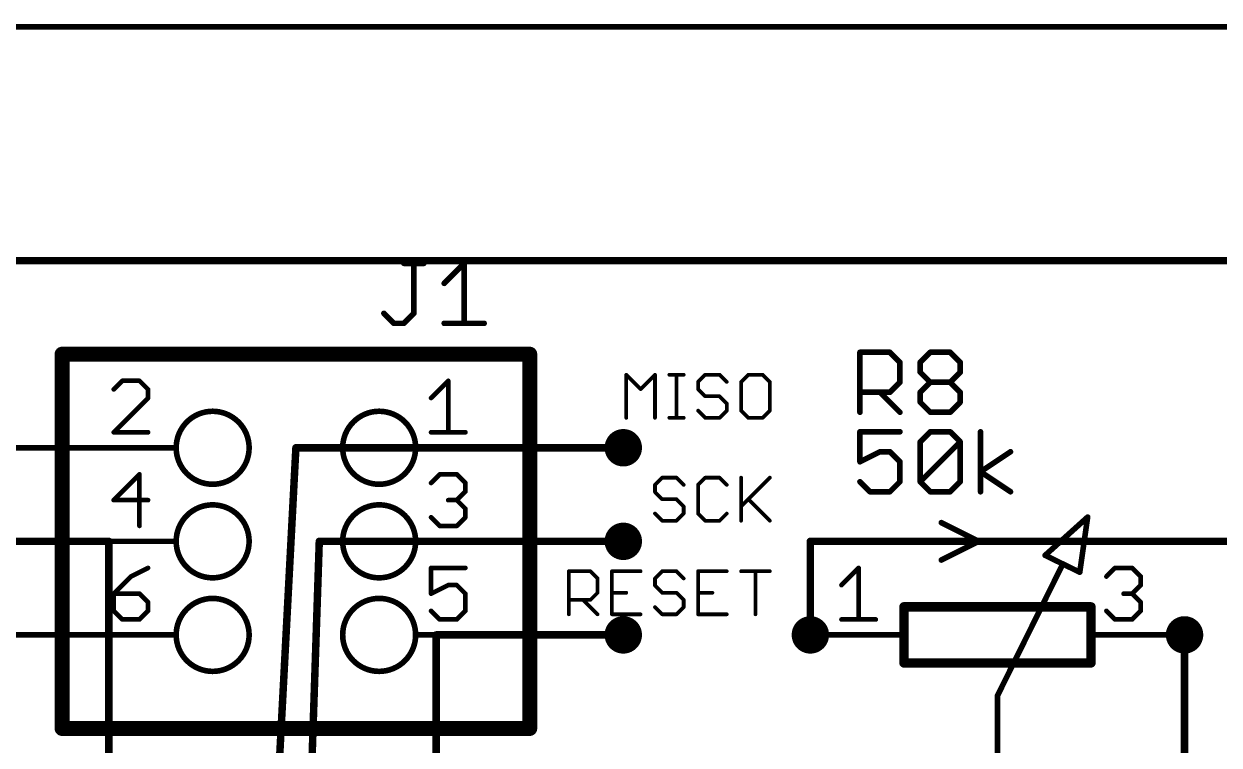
# Model space of a CAD drawing. Extents: x -22 to 205, y 41 to 107.
# Drawn here: x 6.58 to 39.04, y 87.18 to 106.76 of the extents above; entities that cross this region are included whole.
import ezdxf

# ---------------------------------------------------------------- set-up
doc = ezdxf.new("R2010")
doc.units = 0
for name, color, linetype in [('91', 94, 'CONTINUOUS'), ('94', 14, 'CONTINUOUS'), ('95', 251, 'CONTINUOUS'), ('96', 251, 'CONTINUOUS')]:
    doc.layers.add(name, color=color, linetype=linetype)

msp = doc.modelspace()

# ---------------------------------------------------------------- linework, layer by layer
at = {"layer": '91'}
for points, const_width in [([(86.36, 106.68), (-17.145, 106.68)], 0.1524), ([(-7.62, 100.33), (46.99, 100.33)], 0.2032), ([(12.7, 71.12), (13.97, 95.25)], 0.2032), ([(13.97, 95.25), (22.86, 95.25)], 0.2032), ([(8.89, 92.71), (5.08, 92.71)], 0.2032), ([(8.89, 68.58), (8.89, 92.71)], 0.2032), ([(13.97, 73.66), (14.605, 92.71)], 0.2032), ([(14.605, 92.71), (22.86, 92.71)], 0.2032), ([(40.64, 92.71), (27.94, 92.71)], 0.2032), ([(27.94, 92.71), (27.94, 90.17)], 0.2032), ([(17.78, 81.28), (17.78, 90.17)], 0.2032), ([(17.78, 90.17), (22.86, 90.17)], 0.2032), ([(38.1, 55.88), (38.1, 90.17)], 0.2032)]:
    msp.add_lwpolyline(points, dxfattribs=dict(at, const_width=const_width))
for points, const_width in [([(22.86, 94.996, 1), (22.86, 95.504, 1), (22.86, 94.996)], 0.508), ([(13.97, 95.3008, 1), (13.97, 95.1992)], 0.1016), ([(14.0207, 95.2473, 1), (13.9193, 95.2527)], 0.1016), ([(22.86, 95.1992, 1), (22.86, 95.3008)], 0.1016), ([(22.86, 92.456, 1), (22.86, 92.964, 1), (22.86, 92.456)], 0.508), ([(8.9408, 92.71, 1), (8.8392, 92.71)], 0.1016), ([(8.89, 92.6592, 1), (8.89, 92.7608)], 0.1016), ([(14.6558, 92.7083, 1), (14.5542, 92.7117)], 0.1016), ([(14.605, 92.7608, 1), (14.605, 92.6592)], 0.1016), ([(22.86, 92.6592, 1), (22.86, 92.7608)], 0.1016), ([(27.94, 92.7608, 1), (27.94, 92.6592)], 0.1016), ([(27.9908, 92.71, 1), (27.8892, 92.71)], 0.1016), ([(22.86, 89.916, 1), (22.86, 90.424, 1), (22.86, 89.916)], 0.508), ([(27.94, 89.916, 1), (27.94, 90.424, 1), (27.94, 89.916)], 0.508), ([(38.1, 89.916, 1), (38.1, 90.424, 1), (38.1, 89.916)], 0.508), ([(17.8308, 90.17, 1), (17.7292, 90.17)], 0.1016), ([(17.78, 90.2208, 1), (17.78, 90.1192)], 0.1016), ([(22.86, 90.1192, 1), (22.86, 90.2208)], 0.1016), ([(38.1508, 90.17, 1), (38.0492, 90.17)], 0.1016), ([(27.8892, 90.17, 1), (27.9908, 90.17)], 0.1016)]:
    msp.add_lwpolyline(points, format="xyb", dxfattribs=dict(at, const_width=const_width))
at = {"layer": '94'}
for points, const_width in [([(7.62, 87.63), (7.62, 97.79)], 0.4064), ([(7.62, 97.79), (20.32, 97.79)], 0.4064), ([(20.32, 97.79), (20.32, 87.63)], 0.4064), ([(22.941, 96.0628), (22.941, 97.2322)], 0.1016), ([(22.941, 97.2322), (23.3308, 96.8424)], 0.1016), ([(23.3308, 96.8424), (23.7206, 97.2322)], 0.1016), ([(23.7206, 97.2322), (23.7206, 96.0628)], 0.1016), ([(24.1104, 97.2322), (24.5002, 97.2322)], 0.1016), ([(24.3053, 96.0628), (24.3053, 97.2322)], 0.1016), ([(25.0849, 97.2322), (24.89, 97.0373)], 0.1016), ([(24.89, 97.0373), (24.89, 96.8424)], 0.1016), ([(25.4747, 97.2322), (25.0849, 97.2322)], 0.1016), ([(25.6696, 97.0373), (25.4747, 97.2322)], 0.1016), ([(26.2543, 97.2322), (26.0594, 97.0373)], 0.1016), ([(26.0594, 97.0373), (26.0594, 96.2577)], 0.1016), ([(26.6441, 97.2322), (26.2543, 97.2322)], 0.1016), ([(26.839, 97.0373), (26.6441, 97.2322)], 0.1016), ([(26.839, 96.2577), (26.839, 97.0373)], 0.1016), ([(24.89, 96.8424), (25.0849, 96.6475)], 0.1016), ([(25.0849, 96.6475), (25.4747, 96.6475)], 0.1016), ([(25.4747, 96.6475), (25.6696, 96.4526)], 0.1016), ([(25.6696, 96.4526), (25.6696, 96.2577)], 0.1016), ([(24.1104, 96.0628), (24.5002, 96.0628)], 0.1016), ([(25.0849, 96.0628), (24.89, 96.2577)], 0.1016), ([(25.4747, 96.0628), (25.0849, 96.0628)], 0.1016), ([(25.6696, 96.2577), (25.4747, 96.0628)], 0.1016), ([(26.0594, 96.2577), (26.2543, 96.0628)], 0.1016), ([(26.2543, 96.0628), (26.6441, 96.0628)], 0.1016), ([(26.6441, 96.0628), (26.839, 96.2577)], 0.1016), ([(5.08, 95.25), (10.7188, 95.25)], 0.1524), ([(22.86, 95.25), (17.2212, 95.25)], 0.1524), ([(23.9155, 94.4382), (23.7206, 94.2433)], 0.1016), ([(24.3053, 94.4382), (23.9155, 94.4382)], 0.1016), ([(24.5002, 94.2433), (24.3053, 94.4382)], 0.1016), ([(25.0849, 94.4382), (24.89, 94.2433)], 0.1016), ([(25.4747, 94.4382), (25.0849, 94.4382)], 0.1016), ([(25.6696, 94.2433), (25.4747, 94.4382)], 0.1016), ([(26.0594, 94.4382), (26.0594, 93.2688)], 0.1016), ([(26.0594, 93.6586), (26.839, 94.4382)], 0.1016), ([(23.7206, 94.2433), (23.7206, 94.0484)], 0.1016), ([(24.89, 94.2433), (24.89, 93.4637)], 0.1016), ([(23.7206, 94.0484), (23.9155, 93.8535)], 0.1016), ([(23.9155, 93.8535), (24.3053, 93.8535)], 0.1016), ([(24.3053, 93.8535), (24.5002, 93.6586)], 0.1016), ([(26.2543, 93.8535), (26.839, 93.2688)], 0.1016), ([(23.9155, 93.2688), (23.7206, 93.4637)], 0.1016), ([(24.5002, 93.4637), (24.3053, 93.2688)], 0.1016), ([(24.5002, 93.6586), (24.5002, 93.4637)], 0.1016), ([(24.89, 93.4637), (25.0849, 93.2688)], 0.1016), ([(25.4747, 93.2688), (25.6696, 93.4637)], 0.1016), ([(24.3053, 93.2688), (23.9155, 93.2688)], 0.1016), ([(25.0849, 93.2688), (25.4747, 93.2688)], 0.1016), ([(32.512, 92.71), (31.496, 93.218)], 0.1524), ([(34.3139, 92.3297), (35.4695, 93.3689)], 0.1524), ([(35.4695, 93.3689), (35.2552, 91.8718)], 0.1524), ([(5.08, 92.71), (10.7188, 92.71)], 0.1524), ([(22.86, 92.71), (17.2212, 92.71)], 0.1524), ([(30.48, 92.71), (32.512, 92.71)], 0.1524), ([(32.512, 92.71), (31.496, 92.202)], 0.1524), ([(34.3139, 92.3297), (35.2552, 91.8718)], 0.1524), ([(21.3818, 90.7288), (21.3818, 91.8982)], 0.1016), ([(21.3818, 91.8982), (21.9665, 91.8982)], 0.1016), ([(21.9665, 91.8982), (22.1614, 91.7033)], 0.1016), ([(23.3308, 91.8982), (22.5512, 91.8982)], 0.1016), ([(22.5512, 91.8982), (22.5512, 90.7288)], 0.1016), ([(23.9155, 91.8982), (23.7206, 91.7033)], 0.1016), ([(24.3053, 91.8982), (23.9155, 91.8982)], 0.1016), ([(24.5002, 91.7033), (24.3053, 91.8982)], 0.1016), ([(25.6696, 91.8982), (24.89, 91.8982)], 0.1016), ([(24.89, 91.8982), (24.89, 90.7288)], 0.1016), ([(26.0594, 91.8982), (26.839, 91.8982)], 0.1016), ([(26.4492, 90.7288), (26.4492, 91.8982)], 0.1016), ([(33.02, 88.519), (34.7726, 92.0496)], 0.1524), ([(22.1614, 91.7033), (22.1614, 91.3135)], 0.1016), ([(23.7206, 91.7033), (23.7206, 91.5084)], 0.1016), ([(23.7206, 91.5084), (23.9155, 91.3135)], 0.1016), ([(22.1614, 91.3135), (21.9665, 91.1186)], 0.1016), ([(22.5512, 91.3135), (22.941, 91.3135)], 0.1016), ([(23.9155, 91.3135), (24.3053, 91.3135)], 0.1016), ([(24.3053, 91.3135), (24.5002, 91.1186)], 0.1016), ([(24.89, 91.3135), (25.2798, 91.3135)], 0.1016), ([(21.9665, 91.1186), (21.3818, 91.1186)], 0.1016), ([(21.7716, 91.1186), (22.1614, 90.7288)], 0.1016), ([(23.9155, 90.7288), (23.7206, 90.9237)], 0.1016), ([(24.5002, 90.9237), (24.3053, 90.7288)], 0.1016), ([(24.5002, 91.1186), (24.5002, 90.9237)], 0.1016), ([(35.56, 90.932), (30.48, 90.932)], 0.254), ([(30.48, 90.932), (30.48, 89.408)], 0.254), ([(35.56, 89.408), (35.56, 90.932)], 0.254), ([(22.5512, 90.7288), (23.3308, 90.7288)], 0.1016), ([(24.3053, 90.7288), (23.9155, 90.7288)], 0.1016), ([(24.89, 90.7288), (25.6696, 90.7288)], 0.1016), ([(5.08, 90.17), (10.7188, 90.17)], 0.1524), ([(22.86, 90.17), (17.2212, 90.17)], 0.1524), ([(27.94, 90.17), (30.48, 90.17)], 0.1524), ([(38.1, 90.17), (35.56, 90.17)], 0.1524), ([(30.48, 89.408), (35.56, 89.408)], 0.254), ([(33.02, 87.63), (33.02, 88.519)], 0.1524), ([(20.32, 87.63), (7.62, 87.63)], 0.4064), ([(33.02, 85.09), (33.02, 87.63)], 0.1524)]:
    msp.add_lwpolyline(points, dxfattribs=dict(at, const_width=const_width))
for points, const_width in [([(7.7216, 97.79, 1), (7.5184, 97.79)], 0.2032), ([(7.62, 97.8916, 1), (7.62, 97.6884)], 0.2032), ([(20.4216, 97.79, 1), (20.2184, 97.79)], 0.2032), ([(20.32, 97.6884, 1), (20.32, 97.8916)], 0.2032), ([(22.959, 97.2502, 1), (22.923, 97.2142)], 0.0508), ([(22.9664, 97.2322, 1), (22.9156, 97.2322)], 0.0508), ([(23.746, 97.2322, 1), (23.6952, 97.2322)], 0.0508), ([(23.7386, 97.2142, 1), (23.7026, 97.2502)], 0.0508), ([(24.1104, 97.2576, 1), (24.1104, 97.2068)], 0.0508), ([(24.3307, 97.2322, 1), (24.2799, 97.2322)], 0.0508), ([(24.5002, 97.2068, 1), (24.5002, 97.2576)], 0.0508), ([(24.872, 97.0553, 1), (24.908, 97.0193)], 0.0508), ([(24.9154, 97.0373, 1), (24.8646, 97.0373)], 0.0508), ([(25.0849, 97.2576, 1), (25.0849, 97.2068)], 0.0508), ([(25.1029, 97.2142, 1), (25.0669, 97.2502)], 0.0508), ([(25.4927, 97.2502, 1), (25.4567, 97.2142)], 0.0508), ([(25.4747, 97.2068, 1), (25.4747, 97.2576)], 0.0508), ([(25.6516, 97.0193, 1), (25.6876, 97.0553)], 0.0508), ([(26.0414, 97.0553, 1), (26.0774, 97.0193)], 0.0508), ([(26.0848, 97.0373, 1), (26.034, 97.0373)], 0.0508), ([(26.2543, 97.2576, 1), (26.2543, 97.2068)], 0.0508), ([(26.2723, 97.2142, 1), (26.2363, 97.2502)], 0.0508), ([(26.6621, 97.2502, 1), (26.6261, 97.2142)], 0.0508), ([(26.6441, 97.2068, 1), (26.6441, 97.2576)], 0.0508), ([(26.8644, 97.0373, 1), (26.8136, 97.0373)], 0.0508), ([(26.821, 97.0193, 1), (26.857, 97.0553)], 0.0508), ([(23.3128, 96.8604, 1), (23.3488, 96.8244)], 0.0508), ([(23.3128, 96.8244, 1), (23.3488, 96.8604)], 0.0508), ([(24.908, 96.8604, 1), (24.872, 96.8244)], 0.0508), ([(24.8646, 96.8424, 1), (24.9154, 96.8424)], 0.0508), ([(25.0849, 96.6729, 1), (25.0849, 96.6221)], 0.0508), ([(25.0669, 96.6295, 1), (25.1029, 96.6655)], 0.0508), ([(25.4927, 96.6655, 1), (25.4567, 96.6295)], 0.0508), ([(25.4747, 96.6221, 1), (25.4747, 96.6729)], 0.0508), ([(25.695, 96.4526, 1), (25.6442, 96.4526)], 0.0508), ([(25.6516, 96.4346, 1), (25.6876, 96.4706)], 0.0508), ([(11.7094, 94.2594, 1), (11.7094, 96.2406, 1), (11.7094, 94.2594)], 0.1524), ([(16.2306, 94.2594, 1), (16.2306, 96.2406, 1), (16.2306, 94.2594)], 0.1524), ([(22.9156, 96.0628, 1), (22.9664, 96.0628)], 0.0508), ([(23.6952, 96.0628, 1), (23.746, 96.0628)], 0.0508), ([(24.1104, 96.0882, 1), (24.1104, 96.0374)], 0.0508), ([(24.2799, 96.0628, 1), (24.3307, 96.0628)], 0.0508), ([(24.5002, 96.0374, 1), (24.5002, 96.0882)], 0.0508), ([(24.908, 96.2757, 1), (24.872, 96.2397)], 0.0508), ([(25.0849, 96.0882, 1), (25.0849, 96.0374)], 0.0508), ([(25.0669, 96.0448, 1), (25.1029, 96.0808)], 0.0508), ([(25.4567, 96.0808, 1), (25.4927, 96.0448)], 0.0508), ([(25.4747, 96.0374, 1), (25.4747, 96.0882)], 0.0508), ([(25.6442, 96.2577, 1), (25.695, 96.2577)], 0.0508), ([(25.6876, 96.2397, 1), (25.6516, 96.2757)], 0.0508), ([(26.0774, 96.2757, 1), (26.0414, 96.2397)], 0.0508), ([(26.034, 96.2577, 1), (26.0848, 96.2577)], 0.0508), ([(26.2543, 96.0882, 1), (26.2543, 96.0374)], 0.0508), ([(26.2363, 96.0448, 1), (26.2723, 96.0808)], 0.0508), ([(26.6261, 96.0808, 1), (26.6621, 96.0448)], 0.0508), ([(26.6441, 96.0374, 1), (26.6441, 96.0882)], 0.0508), ([(26.8136, 96.2577, 1), (26.8644, 96.2577)], 0.0508), ([(26.857, 96.2397, 1), (26.821, 96.2757)], 0.0508), ([(10.7188, 95.2119, 1), (10.7188, 95.2881)], 0.0762), ([(17.2212, 95.2881, 1), (17.2212, 95.2119)], 0.0762), ([(22.86, 95.2119, 1), (22.86, 95.2881)], 0.0762), ([(23.9155, 94.4636, 1), (23.9155, 94.4128)], 0.0508), ([(23.9335, 94.4202, 1), (23.8975, 94.4562)], 0.0508), ([(24.3233, 94.4562, 1), (24.2873, 94.4202)], 0.0508), ([(24.3053, 94.4128, 1), (24.3053, 94.4636)], 0.0508), ([(25.0849, 94.4636, 1), (25.0849, 94.4128)], 0.0508), ([(25.1029, 94.4202, 1), (25.0669, 94.4562)], 0.0508), ([(25.4927, 94.4562, 1), (25.4567, 94.4202)], 0.0508), ([(25.4747, 94.4128, 1), (25.4747, 94.4636)], 0.0508), ([(26.0848, 94.4382, 1), (26.034, 94.4382)], 0.0508), ([(26.857, 94.4202, 1), (26.821, 94.4562)], 0.0508), ([(23.7026, 94.2613, 1), (23.7386, 94.2253)], 0.0508), ([(23.746, 94.2433, 1), (23.6952, 94.2433)], 0.0508), ([(24.4822, 94.2253, 1), (24.5182, 94.2613)], 0.0508), ([(24.872, 94.2613, 1), (24.908, 94.2253)], 0.0508), ([(24.9154, 94.2433, 1), (24.8646, 94.2433)], 0.0508), ([(25.6516, 94.2253, 1), (25.6876, 94.2613)], 0.0508), ([(23.7386, 94.0664, 1), (23.7026, 94.0304)], 0.0508), ([(23.6952, 94.0484, 1), (23.746, 94.0484)], 0.0508), ([(23.9155, 93.8789, 1), (23.9155, 93.8281)], 0.0508), ([(23.8975, 93.8355, 1), (23.9335, 93.8715)], 0.0508), ([(24.3233, 93.8715, 1), (24.2873, 93.8355)], 0.0508), ([(24.3053, 93.8281, 1), (24.3053, 93.8789)], 0.0508), ([(26.2723, 93.8715, 1), (26.2363, 93.8355)], 0.0508), ([(11.7094, 91.7194, 1), (11.7094, 93.7006, 1), (11.7094, 91.7194)], 0.1524), ([(16.2306, 91.7194, 1), (16.2306, 93.7006, 1), (16.2306, 91.7194)], 0.1524), ([(23.7386, 93.4817, 1), (23.7026, 93.4457)], 0.0508), ([(24.5256, 93.6586, 1), (24.4748, 93.6586)], 0.0508), ([(24.4748, 93.4637, 1), (24.5256, 93.4637)], 0.0508), ([(24.4822, 93.6406, 1), (24.5182, 93.6766)], 0.0508), ([(24.5182, 93.4457, 1), (24.4822, 93.4817)], 0.0508), ([(24.908, 93.4817, 1), (24.872, 93.4457)], 0.0508), ([(24.8646, 93.4637, 1), (24.9154, 93.4637)], 0.0508), ([(25.6876, 93.4457, 1), (25.6516, 93.4817)], 0.0508), ([(26.0414, 93.6766, 1), (26.0774, 93.6406)], 0.0508), ([(23.9155, 93.2942, 1), (23.9155, 93.2434)], 0.0508), ([(23.8975, 93.2508, 1), (23.9335, 93.2868)], 0.0508), ([(24.2873, 93.2868, 1), (24.3233, 93.2508)], 0.0508), ([(24.3053, 93.2434, 1), (24.3053, 93.2942)], 0.0508), ([(25.0849, 93.2942, 1), (25.0849, 93.2434)], 0.0508), ([(25.0669, 93.2508, 1), (25.1029, 93.2868)], 0.0508), ([(25.4567, 93.2868, 1), (25.4927, 93.2508)], 0.0508), ([(25.4747, 93.2434, 1), (25.4747, 93.2942)], 0.0508), ([(26.034, 93.2688, 1), (26.0848, 93.2688)], 0.0508), ([(26.821, 93.2508, 1), (26.857, 93.2868)], 0.0508), ([(31.513, 93.2521, 1), (31.479, 93.1839)], 0.0762), ([(35.5072, 93.3635, 1), (35.4318, 93.3743)], 0.0762), ([(35.495, 93.3406, 1), (35.444, 93.3972)], 0.0762), ([(10.7188, 92.6719, 1), (10.7188, 92.7481)], 0.0762), ([(17.2212, 92.7481, 1), (17.2212, 92.6719)], 0.0762), ([(22.86, 92.6719, 1), (22.86, 92.7481)], 0.0762), ([(30.48, 92.7481, 1), (30.48, 92.6719)], 0.0762), ([(32.529, 92.6759, 1), (32.495, 92.7441)], 0.0762), ([(32.495, 92.6759, 1), (32.529, 92.7441)], 0.0762), ([(32.512, 92.6719, 1), (32.512, 92.7481)], 0.0762), ([(31.479, 92.2361, 1), (31.513, 92.1679)], 0.0762), ([(34.3306, 92.364, 1), (34.2972, 92.2954)], 0.0762), ([(34.2884, 92.358, 1), (34.3394, 92.3014)], 0.0762), ([(21.4072, 91.8982, 1), (21.3564, 91.8982)], 0.0508), ([(21.3818, 91.9236, 1), (21.3818, 91.8728)], 0.0508), ([(21.9845, 91.9162, 1), (21.9485, 91.8802)], 0.0508), ([(21.9665, 91.8728, 1), (21.9665, 91.9236)], 0.0508), ([(22.5512, 91.9236, 1), (22.5512, 91.8728)], 0.0508), ([(22.5766, 91.8982, 1), (22.5258, 91.8982)], 0.0508), ([(23.3308, 91.8728, 1), (23.3308, 91.9236)], 0.0508), ([(23.9155, 91.9236, 1), (23.9155, 91.8728)], 0.0508), ([(23.9335, 91.8802, 1), (23.8975, 91.9162)], 0.0508), ([(24.3233, 91.9162, 1), (24.2873, 91.8802)], 0.0508), ([(24.3053, 91.8728, 1), (24.3053, 91.9236)], 0.0508), ([(24.89, 91.9236, 1), (24.89, 91.8728)], 0.0508), ([(24.9154, 91.8982, 1), (24.8646, 91.8982)], 0.0508), ([(25.6696, 91.8728, 1), (25.6696, 91.9236)], 0.0508), ([(26.0594, 91.9236, 1), (26.0594, 91.8728)], 0.0508), ([(26.4746, 91.8982, 1), (26.4238, 91.8982)], 0.0508), ([(26.839, 91.8728, 1), (26.839, 91.9236)], 0.0508), ([(34.8067, 92.0327, 1), (34.7385, 92.0665)], 0.0762), ([(35.2175, 91.8772, 1), (35.2929, 91.8664)], 0.0762), ([(35.2385, 91.8375, 1), (35.2719, 91.9061)], 0.0762), ([(22.1868, 91.7033, 1), (22.136, 91.7033)], 0.0508), ([(22.1434, 91.6853, 1), (22.1794, 91.7213)], 0.0508), ([(23.7026, 91.7213, 1), (23.7386, 91.6853)], 0.0508), ([(23.7386, 91.5264, 1), (23.7026, 91.4904)], 0.0508), ([(23.746, 91.7033, 1), (23.6952, 91.7033)], 0.0508), ([(23.6952, 91.5084, 1), (23.746, 91.5084)], 0.0508), ([(24.4822, 91.6853, 1), (24.5182, 91.7213)], 0.0508), ([(11.7094, 89.1794, 1), (11.7094, 91.1606, 1), (11.7094, 89.1794)], 0.1524), ([(16.2306, 89.1794, 1), (16.2306, 91.1606, 1), (16.2306, 89.1794)], 0.1524), ([(22.136, 91.3135, 1), (22.1868, 91.3135)], 0.0508), ([(22.1794, 91.2955, 1), (22.1434, 91.3315)], 0.0508), ([(22.5512, 91.3389, 1), (22.5512, 91.2881)], 0.0508), ([(22.941, 91.2881, 1), (22.941, 91.3389)], 0.0508), ([(23.9155, 91.3389, 1), (23.9155, 91.2881)], 0.0508), ([(23.8975, 91.2955, 1), (23.9335, 91.3315)], 0.0508), ([(24.3233, 91.3315, 1), (24.2873, 91.2955)], 0.0508), ([(24.3053, 91.2881, 1), (24.3053, 91.3389)], 0.0508), ([(24.89, 91.3389, 1), (24.89, 91.2881)], 0.0508), ([(25.2798, 91.2881, 1), (25.2798, 91.3389)], 0.0508), ([(21.3818, 91.144, 1), (21.3818, 91.0932)], 0.0508), ([(21.7896, 91.1366, 1), (21.7536, 91.1006)], 0.0508), ([(21.9485, 91.1366, 1), (21.9845, 91.1006)], 0.0508), ([(21.9665, 91.0932, 1), (21.9665, 91.144)], 0.0508), ([(23.7386, 90.9417, 1), (23.7026, 90.9057)], 0.0508), ([(24.5256, 91.1186, 1), (24.4748, 91.1186)], 0.0508), ([(24.4748, 90.9237, 1), (24.5256, 90.9237)], 0.0508), ([(24.4822, 91.1006, 1), (24.5182, 91.1366)], 0.0508), ([(24.5182, 90.9057, 1), (24.4822, 90.9417)], 0.0508), ([(30.48, 90.9955, 1), (30.48, 90.8685)], 0.127), ([(30.5435, 90.932, 1), (30.4165, 90.932)], 0.127), ([(35.6235, 90.932, 1), (35.4965, 90.932)], 0.127), ([(35.56, 90.8685, 1), (35.56, 90.9955)], 0.127), ([(21.3564, 90.7288, 1), (21.4072, 90.7288)], 0.0508), ([(22.1434, 90.7108, 1), (22.1794, 90.7468)], 0.0508), ([(22.5512, 90.7542, 1), (22.5512, 90.7034)], 0.0508), ([(22.5258, 90.7288, 1), (22.5766, 90.7288)], 0.0508), ([(23.3308, 90.7034, 1), (23.3308, 90.7542)], 0.0508), ([(23.9155, 90.7542, 1), (23.9155, 90.7034)], 0.0508), ([(23.8975, 90.7108, 1), (23.9335, 90.7468)], 0.0508), ([(24.2873, 90.7468, 1), (24.3233, 90.7108)], 0.0508), ([(24.3053, 90.7034, 1), (24.3053, 90.7542)], 0.0508), ([(24.89, 90.7542, 1), (24.89, 90.7034)], 0.0508), ([(24.8646, 90.7288, 1), (24.9154, 90.7288)], 0.0508), ([(25.6696, 90.7034, 1), (25.6696, 90.7542)], 0.0508), ([(26.4238, 90.7288, 1), (26.4746, 90.7288)], 0.0508), ([(10.7188, 90.1319, 1), (10.7188, 90.2081)], 0.0762), ([(17.2212, 90.2081, 1), (17.2212, 90.1319)], 0.0762), ([(22.86, 90.1319, 1), (22.86, 90.2081)], 0.0762), ([(27.94, 90.2081, 1), (27.94, 90.1319)], 0.0762), ([(30.48, 90.1319, 1), (30.48, 90.2081)], 0.0762), ([(35.56, 90.2081, 1), (35.56, 90.1319)], 0.0762), ([(38.1, 90.1319, 1), (38.1, 90.2081)], 0.0762), ([(30.48, 89.4715, 1), (30.48, 89.3445)], 0.127), ([(30.4165, 89.408, 1), (30.5435, 89.408)], 0.127), ([(35.4965, 89.408, 1), (35.6235, 89.408)], 0.127), ([(35.56, 89.3445, 1), (35.56, 89.4715)], 0.127), ([(33.0581, 88.519, 1), (32.9819, 88.519)], 0.0762), ([(32.9859, 88.5359, 1), (33.0541, 88.5021)], 0.0762), ([(7.62, 87.7316, 1), (7.62, 87.5284)], 0.2032), ([(7.5184, 87.63, 1), (7.7216, 87.63)], 0.2032), ([(20.2184, 87.63, 1), (20.4216, 87.63)], 0.2032), ([(20.32, 87.5284, 1), (20.32, 87.7316)], 0.2032), ([(33.0581, 87.63, 1), (32.9819, 87.63)], 0.0762), ([(32.9819, 87.63, 1), (33.0581, 87.63)], 0.0762)]:
    msp.add_lwpolyline(points, format="xyb", dxfattribs=dict(at, const_width=const_width))
at = {"layer": '95'}
for points, const_width in [([(16.9022, 100.2552), (17.4445, 100.2552)], 0.1524), ([(17.1734, 98.8994), (17.1734, 100.2552)], 0.1524), ([(17.997, 99.7129), (18.5394, 100.2552)], 0.1524), ([(18.5394, 100.2552), (18.5394, 98.6282)], 0.1524), ([(16.3599, 98.8994), (16.631, 98.6282)], 0.1524), ([(16.631, 98.6282), (16.9022, 98.6282)], 0.1524), ([(16.9022, 98.6282), (17.1734, 98.8994)], 0.1524), ([(17.997, 98.6282), (19.0817, 98.6282)], 0.1524), ([(29.2862, 96.2152), (29.2862, 97.8422)], 0.1524), ([(29.2862, 97.8422), (30.0997, 97.8422)], 0.1524), ([(30.0997, 97.8422), (30.3709, 97.571)], 0.1524), ([(30.9234, 97.571), (31.1945, 97.8422)], 0.1524), ([(31.1945, 97.8422), (31.7369, 97.8422)], 0.1524), ([(31.7369, 97.8422), (32.008, 97.571)], 0.1524), ([(30.3709, 97.571), (30.3709, 97.0287)], 0.1524), ([(30.9234, 97.2999), (30.9234, 97.571)], 0.1524), ([(31.1945, 97.0287), (30.9234, 97.2999)], 0.1524), ([(32.008, 97.2999), (31.7369, 97.0287)], 0.1524), ([(32.008, 97.571), (32.008, 97.2999)], 0.1524), ([(9.2565, 97.0673), (9.0234, 96.8343)], 0.127), ([(9.7225, 97.0673), (9.2565, 97.0673)], 0.127), ([(9.9556, 96.8343), (9.7225, 97.0673)], 0.127), ([(17.6403, 96.6012), (18.1064, 97.0673)], 0.127), ([(18.1064, 97.0673), (18.1064, 95.6691)], 0.127), ([(30.3709, 97.0287), (30.0997, 96.7575)], 0.1524), ([(30.9234, 96.7575), (31.1945, 97.0287)], 0.1524), ([(31.1945, 97.0287), (31.7369, 97.0287)], 0.1524), ([(31.7369, 97.0287), (32.008, 96.7575)], 0.1524), ([(9.9556, 96.6012), (9.9556, 96.8343)], 0.127), ([(30.0997, 96.7575), (29.2862, 96.7575)], 0.1524), ([(29.8285, 96.7575), (30.3709, 96.2152)], 0.1524), ([(30.9234, 96.4864), (30.9234, 96.7575)], 0.1524), ([(32.008, 96.7575), (32.008, 96.4864)], 0.1524), ([(9.0234, 95.6691), (9.9556, 96.6012)], 0.127), ([(31.1945, 96.2152), (30.9234, 96.4864)], 0.1524), ([(32.008, 96.4864), (31.7369, 96.2152)], 0.1524), ([(31.7369, 96.2152), (31.1945, 96.2152)], 0.1524), ([(9.9556, 95.6691), (9.0234, 95.6691)], 0.127), ([(17.6403, 95.6691), (18.5724, 95.6691)], 0.127), ([(9.7225, 94.5273), (9.0234, 93.8282)], 0.127), ([(9.7225, 93.1291), (9.7225, 94.5273)], 0.127), ([(17.6403, 94.2943), (17.8733, 94.5273)], 0.127), ([(17.8733, 94.5273), (18.3394, 94.5273)], 0.127), ([(18.3394, 94.5273), (18.5724, 94.2943)], 0.127), ([(18.5724, 94.0612), (18.3394, 93.8282)], 0.127), ([(18.5724, 94.2943), (18.5724, 94.0612)], 0.127), ([(9.0234, 93.8282), (9.9556, 93.8282)], 0.127), ([(18.3394, 93.8282), (18.1064, 93.8282)], 0.127), ([(18.3394, 93.8282), (18.5724, 93.5952)], 0.127), ([(18.5724, 93.5952), (18.5724, 93.3621)], 0.127), ([(17.8733, 93.1291), (17.6403, 93.3621)], 0.127), ([(18.3394, 93.1291), (17.8733, 93.1291)], 0.127), ([(18.5724, 93.3621), (18.3394, 93.1291)], 0.127), ([(9.9556, 91.9873), (9.4895, 91.7543)], 0.127), ([(18.5724, 91.9873), (17.6403, 91.9873)], 0.127), ([(17.6403, 91.9873), (17.6403, 91.2882)], 0.127), ([(28.7846, 91.5212), (29.2507, 91.9873)], 0.127), ([(29.2507, 91.9873), (29.2507, 90.5891)], 0.127), ([(35.9791, 91.7543), (36.2121, 91.9873)], 0.127), ([(36.2121, 91.9873), (36.6782, 91.9873)], 0.127), ([(36.6782, 91.9873), (36.9112, 91.7543)], 0.127), ([(9.4895, 91.7543), (9.0234, 91.2882)], 0.127), ([(17.6403, 91.2882), (18.1064, 91.5212)], 0.127), ([(18.1064, 91.5212), (18.3394, 91.5212)], 0.127), ([(18.3394, 91.5212), (18.5724, 91.2882)], 0.127), ([(36.9112, 91.5212), (36.6782, 91.2882)], 0.127), ([(36.9112, 91.7543), (36.9112, 91.5212)], 0.127), ([(9.0234, 91.2882), (9.0234, 90.8221)], 0.127), ([(9.7225, 91.2882), (9.0234, 91.2882)], 0.127), ([(9.9556, 91.0552), (9.7225, 91.2882)], 0.127), ([(18.5724, 91.2882), (18.5724, 90.8221)], 0.127), ([(36.6782, 91.2882), (36.4452, 91.2882)], 0.127), ([(36.6782, 91.2882), (36.9112, 91.0552)], 0.127), ([(9.0234, 90.8221), (9.2565, 90.5891)], 0.127), ([(9.7225, 90.5891), (9.9556, 90.8221)], 0.127), ([(9.9556, 90.8221), (9.9556, 91.0552)], 0.127), ([(17.8733, 90.5891), (17.6403, 90.8221)], 0.127), ([(18.5724, 90.8221), (18.3394, 90.5891)], 0.127), ([(36.2121, 90.5891), (35.9791, 90.8221)], 0.127), ([(36.9112, 90.8221), (36.6782, 90.5891)], 0.127), ([(36.9112, 91.0552), (36.9112, 90.8221)], 0.127), ([(9.2565, 90.5891), (9.7225, 90.5891)], 0.127), ([(18.3394, 90.5891), (17.8733, 90.5891)], 0.127), ([(28.7846, 90.5891), (29.7168, 90.5891)], 0.127), ([(36.6782, 90.5891), (36.2121, 90.5891)], 0.127)]:
    msp.add_lwpolyline(points, dxfattribs=dict(at, const_width=const_width))
for points, const_width in [([(16.9022, 100.2933, 1), (16.9022, 100.2171)], 0.0762), ([(17.2115, 100.2552, 1), (17.1353, 100.2552)], 0.0762), ([(17.4445, 100.2171, 1), (17.4445, 100.2933)], 0.0762), ([(18.5775, 100.2552, 1), (18.5013, 100.2552)], 0.0762), ([(18.5663, 100.2282, 1), (18.5124, 100.2821)], 0.0762), ([(17.9701, 99.7398, 1), (18.024, 99.6859)], 0.0762), ([(16.3868, 98.9263, 1), (16.3329, 98.8724)], 0.0762), ([(16.631, 98.6663, 1), (16.631, 98.5901)], 0.0762), ([(16.6041, 98.6013, 1), (16.658, 98.6551)], 0.0762), ([(16.8753, 98.6551, 1), (16.9292, 98.6013)], 0.0762), ([(16.9022, 98.5901, 1), (16.9022, 98.6663)], 0.0762), ([(17.1353, 98.8994, 1), (17.2115, 98.8994)], 0.0762), ([(17.2003, 98.8724, 1), (17.1464, 98.9263)], 0.0762), ([(17.997, 98.6663, 1), (17.997, 98.5901)], 0.0762), ([(18.5013, 98.6282, 1), (18.5775, 98.6282)], 0.0762), ([(19.0817, 98.5901, 1), (19.0817, 98.6663)], 0.0762), ([(29.3243, 97.8422, 1), (29.2481, 97.8422)], 0.0762), ([(29.2862, 97.8803, 1), (29.2862, 97.8041)], 0.0762), ([(30.1266, 97.8691, 1), (30.0728, 97.8152)], 0.0762), ([(30.0997, 97.8041, 1), (30.0997, 97.8803)], 0.0762), ([(31.1945, 97.8803, 1), (31.1945, 97.8041)], 0.0762), ([(31.2215, 97.8152, 1), (31.1676, 97.8691)], 0.0762), ([(31.7638, 97.8691, 1), (31.7099, 97.8152)], 0.0762), ([(31.7369, 97.8041, 1), (31.7369, 97.8803)], 0.0762), ([(30.409, 97.571, 1), (30.3328, 97.571)], 0.0762), ([(30.3439, 97.5441, 1), (30.3978, 97.598)], 0.0762), ([(30.8964, 97.598, 1), (30.9503, 97.5441)], 0.0762), ([(30.9503, 97.3268, 1), (30.8964, 97.2729)], 0.0762), ([(30.9615, 97.571, 1), (30.8853, 97.571)], 0.0762), ([(32.0461, 97.571, 1), (31.9699, 97.571)], 0.0762), ([(31.9811, 97.5441, 1), (32.035, 97.598)], 0.0762), ([(32.035, 97.2729, 1), (31.9811, 97.3268)], 0.0762), ([(9.2565, 97.099, 1), (9.2565, 97.0355)], 0.0635), ([(9.2789, 97.0448, 1), (9.234, 97.0897)], 0.0635), ([(9.745, 97.0897, 1), (9.7001, 97.0448)], 0.0635), ([(9.7225, 97.0355, 1), (9.7225, 97.099)], 0.0635), ([(18.1381, 97.0673, 1), (18.0746, 97.0673)], 0.0635), ([(18.1288, 97.0448, 1), (18.0839, 97.0897)], 0.0635), ([(30.3328, 97.0287, 1), (30.409, 97.0287)], 0.0762), ([(30.3978, 97.0018, 1), (30.3439, 97.0556)], 0.0762), ([(30.8853, 97.2999, 1), (30.9615, 97.2999)], 0.0762), ([(31.1945, 97.0668, 1), (31.1945, 96.9906)], 0.0762), ([(31.2215, 97.0018, 1), (31.1676, 97.0556)], 0.0762), ([(31.1676, 97.0018, 1), (31.2215, 97.0556)], 0.0762), ([(31.7638, 97.0556, 1), (31.7099, 97.0018)], 0.0762), ([(31.7099, 97.0556, 1), (31.7638, 97.0018)], 0.0762), ([(31.7369, 96.9906, 1), (31.7369, 97.0668)], 0.0762), ([(31.9699, 97.2999, 1), (32.0461, 97.2999)], 0.0762), ([(9.001, 96.8567, 1), (9.0459, 96.8118)], 0.0635), ([(9.9873, 96.8343, 1), (9.9238, 96.8343)], 0.0635), ([(9.9331, 96.8118, 1), (9.978, 96.8567)], 0.0635), ([(29.2862, 96.7956, 1), (29.2862, 96.7194)], 0.0762), ([(29.8555, 96.7845, 1), (29.8016, 96.7306)], 0.0762), ([(30.0728, 96.7845, 1), (30.1266, 96.7306)], 0.0762), ([(30.0997, 96.7194, 1), (30.0997, 96.7956)], 0.0762), ([(30.8964, 96.7845, 1), (30.9503, 96.7306)], 0.0762), ([(30.9615, 96.7575, 1), (30.8853, 96.7575)], 0.0762), ([(32.0461, 96.7575, 1), (31.9699, 96.7575)], 0.0762), ([(31.9811, 96.7306, 1), (32.035, 96.7845)], 0.0762), ([(9.9238, 96.6012, 1), (9.9873, 96.6012)], 0.0635), ([(9.978, 96.5788, 1), (9.9331, 96.6237)], 0.0635), ([(17.6178, 96.6237, 1), (17.6628, 96.5788)], 0.0635), ([(30.9503, 96.5133, 1), (30.8964, 96.4594)], 0.0762), ([(30.8853, 96.4864, 1), (30.9615, 96.4864)], 0.0762), ([(31.9699, 96.4864, 1), (32.0461, 96.4864)], 0.0762), ([(32.035, 96.4594, 1), (31.9811, 96.5133)], 0.0762), ([(29.2481, 96.2152, 1), (29.3243, 96.2152)], 0.0762), ([(30.3439, 96.1883, 1), (30.3978, 96.2421)], 0.0762), ([(31.1945, 96.2533, 1), (31.1945, 96.1771)], 0.0762), ([(31.1676, 96.1883, 1), (31.2215, 96.2421)], 0.0762), ([(31.7099, 96.2421, 1), (31.7638, 96.1883)], 0.0762), ([(31.7369, 96.1771, 1), (31.7369, 96.2533)], 0.0762), ([(9.0234, 95.7009, 1), (9.0234, 95.6373)], 0.0635), ([(9.001, 95.6916, 1), (9.0459, 95.6466)], 0.0635), ([(9.9556, 95.6373, 1), (9.9556, 95.7009)], 0.0635), ([(17.6403, 95.7009, 1), (17.6403, 95.6373)], 0.0635), ([(18.0746, 95.6691, 1), (18.1381, 95.6691)], 0.0635), ([(18.5724, 95.6373, 1), (18.5724, 95.7009)], 0.0635), ([(9.7543, 94.5273, 1), (9.6908, 94.5273)], 0.0635), ([(9.745, 94.5048, 1), (9.7001, 94.5497)], 0.0635), ([(17.8733, 94.559, 1), (17.8733, 94.4955)], 0.0635), ([(17.8958, 94.5048, 1), (17.8509, 94.5497)], 0.0635), ([(18.3618, 94.5497, 1), (18.3169, 94.5048)], 0.0635), ([(18.3394, 94.4955, 1), (18.3394, 94.559)], 0.0635), ([(17.6178, 94.3167, 1), (17.6628, 94.2718)], 0.0635), ([(18.6042, 94.2943, 1), (18.5407, 94.2943)], 0.0635), ([(18.5949, 94.0388, 1), (18.55, 94.0837)], 0.0635), ([(18.55, 94.2718, 1), (18.5949, 94.3167)], 0.0635), ([(9.0234, 93.8599, 1), (9.0234, 93.7964)], 0.0635), ([(9.001, 93.8506, 1), (9.0459, 93.8057)], 0.0635), ([(9.9556, 93.7964, 1), (9.9556, 93.8599)], 0.0635), ([(18.1064, 93.8599, 1), (18.1064, 93.7964)], 0.0635), ([(18.3618, 93.8506, 1), (18.3169, 93.8057)], 0.0635), ([(18.3169, 93.8506, 1), (18.3618, 93.8057)], 0.0635), ([(18.3394, 93.7964, 1), (18.3394, 93.8599)], 0.0635), ([(18.5407, 94.0612, 1), (18.6042, 94.0612)], 0.0635), ([(18.6042, 93.5952, 1), (18.5407, 93.5952)], 0.0635), ([(18.55, 93.5727, 1), (18.5949, 93.6176)], 0.0635), ([(9.6908, 93.1291, 1), (9.7543, 93.1291)], 0.0635), ([(17.6628, 93.3846, 1), (17.6178, 93.3397)], 0.0635), ([(17.8733, 93.1609, 1), (17.8733, 93.0974)], 0.0635), ([(17.8509, 93.1066, 1), (17.8958, 93.1516)], 0.0635), ([(18.3169, 93.1516, 1), (18.3618, 93.1066)], 0.0635), ([(18.3394, 93.0974, 1), (18.3394, 93.1609)], 0.0635), ([(18.5407, 93.3621, 1), (18.6042, 93.3621)], 0.0635), ([(18.5949, 93.3397, 1), (18.55, 93.3846)], 0.0635), ([(9.9697, 91.9589, 1), (9.9414, 92.0157)], 0.0635), ([(17.6403, 92.019, 1), (17.6403, 91.9555)], 0.0635), ([(17.672, 91.9873, 1), (17.6086, 91.9873)], 0.0635), ([(18.5724, 91.9555, 1), (18.5724, 92.019)], 0.0635), ([(29.2824, 91.9873, 1), (29.2189, 91.9873)], 0.0635), ([(29.2731, 91.9648, 1), (29.2282, 92.0097)], 0.0635), ([(36.2121, 92.019, 1), (36.2121, 91.9555)], 0.0635), ([(36.2346, 91.9648, 1), (36.1897, 92.0097)], 0.0635), ([(36.7006, 92.0097, 1), (36.6557, 91.9648)], 0.0635), ([(36.6782, 91.9555, 1), (36.6782, 92.019)], 0.0635), ([(9.4753, 91.7827, 1), (9.5037, 91.7259)], 0.0635), ([(9.5119, 91.7318, 1), (9.467, 91.7767)], 0.0635), ([(18.1064, 91.553, 1), (18.1064, 91.4895)], 0.0635), ([(18.1206, 91.4928, 1), (18.0922, 91.5496)], 0.0635), ([(18.3618, 91.5437, 1), (18.3169, 91.4988)], 0.0635), ([(18.3394, 91.4895, 1), (18.3394, 91.553)], 0.0635), ([(28.7622, 91.5437, 1), (28.8071, 91.4988)], 0.0635), ([(35.9566, 91.7767, 1), (36.0016, 91.7318)], 0.0635), ([(36.943, 91.7543, 1), (36.8795, 91.7543)], 0.0635), ([(36.8795, 91.5212, 1), (36.943, 91.5212)], 0.0635), ([(36.9337, 91.4988, 1), (36.8888, 91.5437)], 0.0635), ([(36.8888, 91.7318, 1), (36.9337, 91.7767)], 0.0635), ([(9.0234, 91.3199, 1), (9.0234, 91.2564)], 0.0635), ([(9.0552, 91.2882, 1), (8.9917, 91.2882)], 0.0635), ([(9.001, 91.3106, 1), (9.0459, 91.2657)], 0.0635), ([(9.745, 91.3106, 1), (9.7001, 91.2657)], 0.0635), ([(9.7225, 91.2564, 1), (9.7225, 91.3199)], 0.0635), ([(17.6261, 91.3166, 1), (17.6545, 91.2598)], 0.0635), ([(17.6086, 91.2882, 1), (17.672, 91.2882)], 0.0635), ([(18.6042, 91.2882, 1), (18.5407, 91.2882)], 0.0635), ([(18.55, 91.2657, 1), (18.5949, 91.3106)], 0.0635), ([(36.4452, 91.3199, 1), (36.4452, 91.2564)], 0.0635), ([(36.7006, 91.3106, 1), (36.6557, 91.2657)], 0.0635), ([(36.6557, 91.3106, 1), (36.7006, 91.2657)], 0.0635), ([(36.6782, 91.2564, 1), (36.6782, 91.3199)], 0.0635), ([(9.0459, 90.8446, 1), (9.001, 90.7997)], 0.0635), ([(9.9873, 91.0552, 1), (9.9238, 91.0552)], 0.0635), ([(9.9331, 91.0327, 1), (9.978, 91.0776)], 0.0635), ([(9.978, 90.7997, 1), (9.9331, 90.8446)], 0.0635), ([(17.6628, 90.8446, 1), (17.6178, 90.7997)], 0.0635), ([(18.5949, 90.7997, 1), (18.55, 90.8446)], 0.0635), ([(36.0016, 90.8446, 1), (35.9566, 90.7997)], 0.0635), ([(36.943, 91.0552, 1), (36.8795, 91.0552)], 0.0635), ([(36.8888, 91.0327, 1), (36.9337, 91.0776)], 0.0635), ([(36.9337, 90.7997, 1), (36.8888, 90.8446)], 0.0635), ([(8.9917, 90.8221, 1), (9.0552, 90.8221)], 0.0635), ([(9.2565, 90.6209, 1), (9.2565, 90.5573)], 0.0635), ([(9.234, 90.5666, 1), (9.2789, 90.6116)], 0.0635), ([(9.7001, 90.6116, 1), (9.745, 90.5666)], 0.0635), ([(9.7225, 90.5573, 1), (9.7225, 90.6209)], 0.0635), ([(9.9238, 90.8221, 1), (9.9873, 90.8221)], 0.0635), ([(17.8733, 90.6209, 1), (17.8733, 90.5573)], 0.0635), ([(17.8509, 90.5666, 1), (17.8958, 90.6116)], 0.0635), ([(18.3169, 90.6116, 1), (18.3618, 90.5666)], 0.0635), ([(18.3394, 90.5573, 1), (18.3394, 90.6209)], 0.0635), ([(18.5407, 90.8221, 1), (18.6042, 90.8221)], 0.0635), ([(28.7846, 90.6209, 1), (28.7846, 90.5573)], 0.0635), ([(29.2189, 90.5891, 1), (29.2824, 90.5891)], 0.0635), ([(29.7168, 90.5573, 1), (29.7168, 90.6209)], 0.0635), ([(36.2121, 90.6209, 1), (36.2121, 90.5573)], 0.0635), ([(36.1897, 90.5666, 1), (36.2346, 90.6116)], 0.0635), ([(36.6557, 90.6116, 1), (36.7006, 90.5666)], 0.0635), ([(36.6782, 90.5573, 1), (36.6782, 90.6209)], 0.0635), ([(36.8795, 90.8221, 1), (36.943, 90.8221)], 0.0635)]:
    msp.add_lwpolyline(points, format="xyb", dxfattribs=dict(at, const_width=const_width))
at = {"layer": '96', "const_width": 0.1524}
for points in [[(30.3709, 95.6832), (29.2862, 95.6832)], [(29.2862, 95.6832), (29.2862, 94.8697)], [(30.9234, 95.412), (31.1945, 95.6832)], [(31.1945, 95.6832), (31.7369, 95.6832)], [(31.7369, 95.6832), (32.008, 95.412)], [(32.5605, 94.0562), (32.5605, 95.6832)], [(30.9234, 94.3274), (30.9234, 95.412)], [(30.9234, 94.3274), (32.008, 95.412)], [(32.008, 95.412), (32.008, 94.3274)], [(29.2862, 94.8697), (29.8285, 95.1409)], [(29.8285, 95.1409), (30.0997, 95.1409)], [(30.0997, 95.1409), (30.3709, 94.8697)], [(32.5605, 94.5985), (33.374, 95.1409)], [(30.3709, 94.8697), (30.3709, 94.3274)], [(33.374, 94.0562), (32.5605, 94.5985)], [(29.5574, 94.0562), (29.2862, 94.3274)], [(30.0997, 94.0562), (29.5574, 94.0562)], [(30.3709, 94.3274), (30.0997, 94.0562)], [(31.1945, 94.0562), (30.9234, 94.3274)], [(31.7369, 94.0562), (31.1945, 94.0562)], [(32.008, 94.3274), (31.7369, 94.0562)]]:
    msp.add_lwpolyline(points, dxfattribs=at)
at = {"layer": '96', "const_width": 0.0762}
for points in [[(29.2862, 95.7213, 1), (29.2862, 95.6451)], [(29.3243, 95.6832, 1), (29.2481, 95.6832)], [(30.3709, 95.6451, 1), (30.3709, 95.7213)], [(31.1945, 95.7213, 1), (31.1945, 95.6451)], [(31.2215, 95.6562, 1), (31.1676, 95.7101)], [(31.7638, 95.7101, 1), (31.7099, 95.6562)], [(31.7369, 95.6451, 1), (31.7369, 95.7213)], [(32.5986, 95.6832, 1), (32.5224, 95.6832)], [(30.8964, 95.439, 1), (30.9503, 95.3851)], [(30.9615, 95.412, 1), (30.8853, 95.412)], [(32.0461, 95.412, 1), (31.9699, 95.412)], [(32.035, 95.3851, 1), (31.9811, 95.439)], [(31.9811, 95.3851, 1), (32.035, 95.439)], [(29.8285, 95.179, 1), (29.8285, 95.1028)], [(29.8456, 95.1068, 1), (29.8115, 95.1749)], [(30.1266, 95.1678, 1), (30.0728, 95.1139)], [(30.0997, 95.1028, 1), (30.0997, 95.179)], [(33.3951, 95.1092, 1), (33.3529, 95.1726)], [(29.2692, 94.9038, 1), (29.3032, 94.8356)], [(29.2481, 94.8697, 1), (29.3243, 94.8697)], [(30.409, 94.8697, 1), (30.3328, 94.8697)], [(30.3439, 94.8428, 1), (30.3978, 94.8966)], [(32.5816, 94.6302, 1), (32.5394, 94.5668)], [(32.5394, 94.6302, 1), (32.5816, 94.5668)], [(29.3131, 94.3543, 1), (29.2593, 94.3004)], [(29.5574, 94.0943, 1), (29.5574, 94.0181)], [(29.5304, 94.0293, 1), (29.5843, 94.0831)], [(30.0728, 94.0831, 1), (30.1266, 94.0293)], [(30.0997, 94.0181, 1), (30.0997, 94.0943)], [(30.3328, 94.3274, 1), (30.409, 94.3274)], [(30.3978, 94.3004, 1), (30.3439, 94.3543)], [(30.9503, 94.3543, 1), (30.8964, 94.3004)], [(30.8964, 94.3543, 1), (30.9503, 94.3004)], [(30.8853, 94.3274, 1), (30.9615, 94.3274)], [(31.1945, 94.0943, 1), (31.1945, 94.0181)], [(31.1676, 94.0293, 1), (31.2215, 94.0831)], [(31.7099, 94.0831, 1), (31.7638, 94.0293)], [(31.7369, 94.0181, 1), (31.7369, 94.0943)], [(31.9699, 94.3274, 1), (32.0461, 94.3274)], [(32.035, 94.3004, 1), (31.9811, 94.3543)], [(33.3529, 94.0245, 1), (33.3951, 94.0879)], [(32.5224, 94.0562, 1), (32.5986, 94.0562)]]:
    msp.add_lwpolyline(points, format="xyb", dxfattribs=at)

doc.saveas('drawing.dxf')
